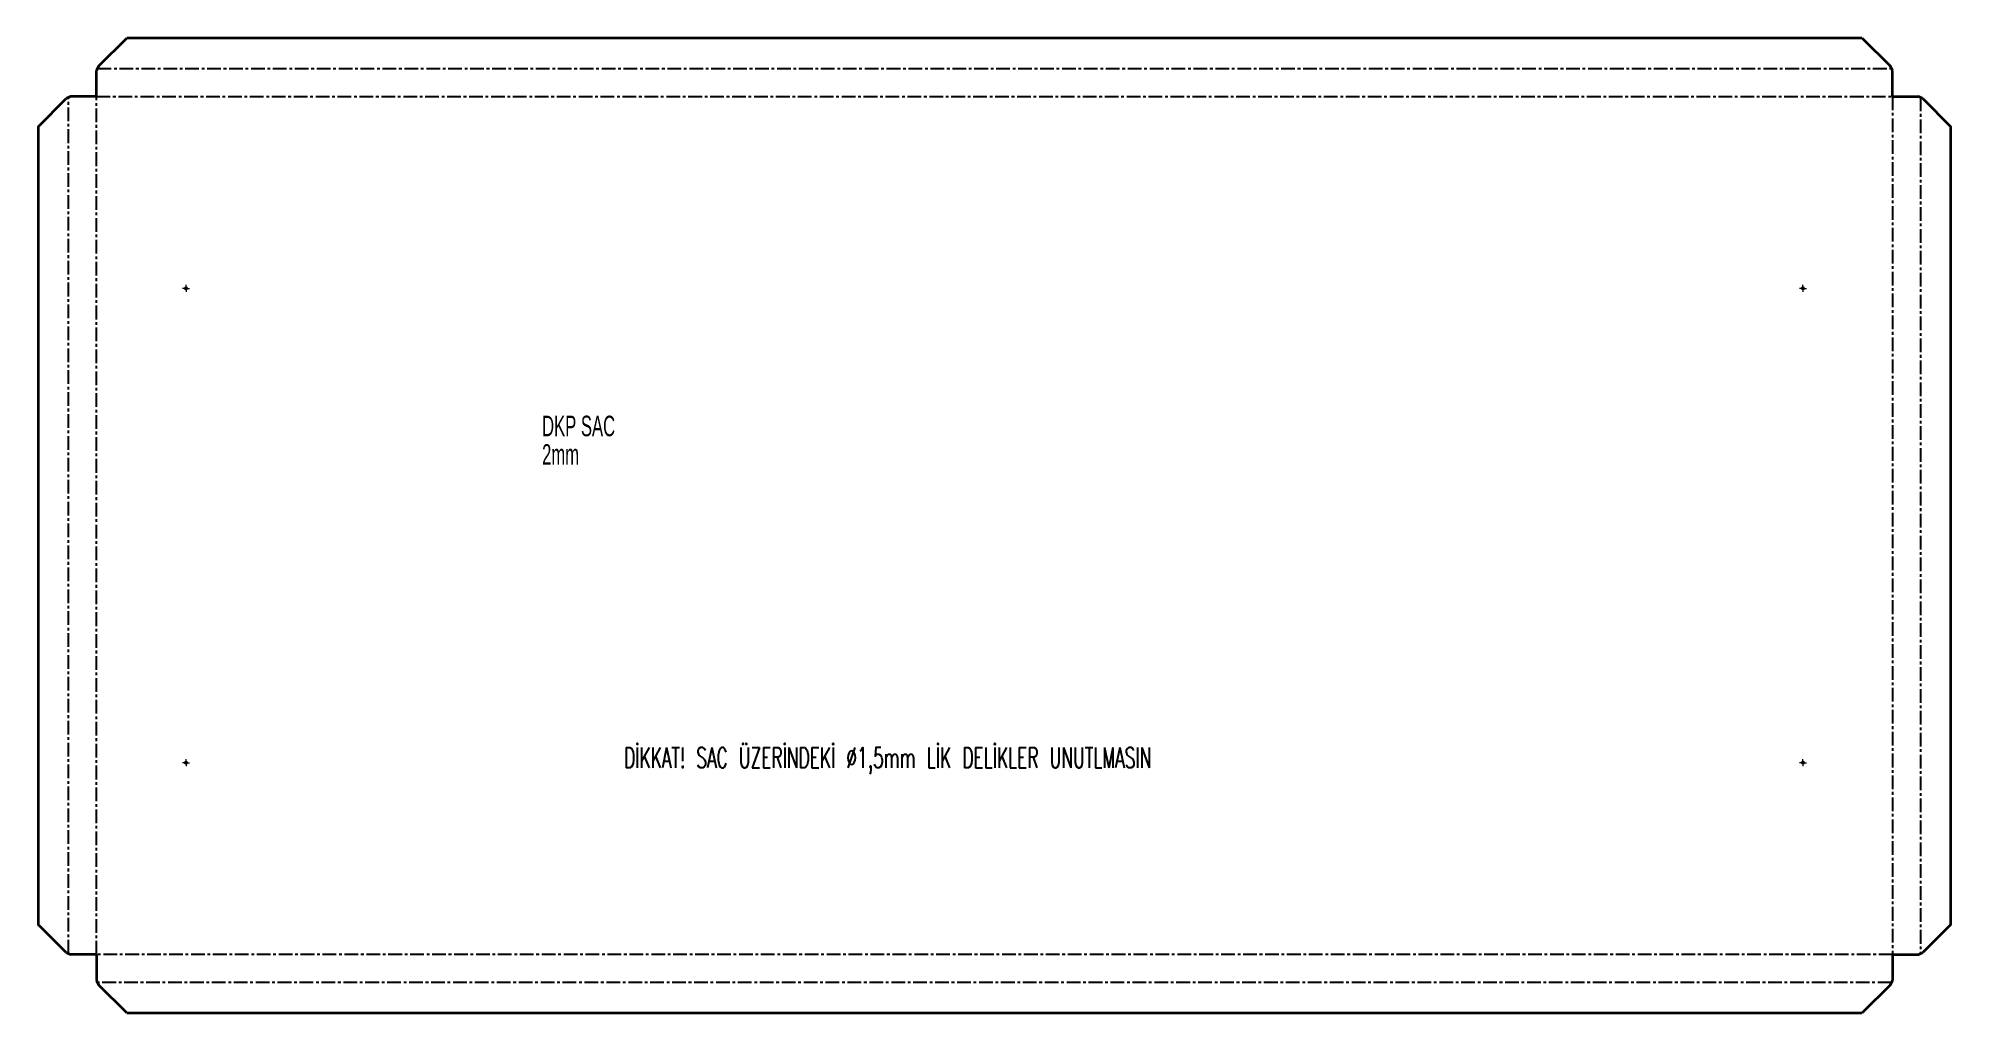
# Model space of a CAD drawing. Header units: millimetres. Extents: x -720 to 1053, y -587 to 317.
import ezdxf

# ---------------------------------------------------------------- set-up
doc = ezdxf.new("R2010")
doc.units = ezdxf.units.MM
doc.linetypes.add('CENTERX2', pattern=[20.32, 12.7, -2.54, 2.54, -2.54])
doc.styles.add('SLDTEXTSTYLE0', font='TXT', dxfattribs={"width": 0.605})
doc.styles.add('SLDTEXTSTYLE1', font='TXT', dxfattribs={"width": 0.605, "bigfont": 'bigfont'})

# ---------------------------------------------------------------- blocks, each defined once
blk = doc.blocks.new('SW_NOTE_0')
at = {"color": 0, "linetype": 'Continuous', "lineweight": 0, "char_height": 19.05, "attachment_point": 1, "style": 'SLDTEXTSTYLE0'}
for s, insert in [('DKP SAC', (0, 24.6)), ('2mm', (0, -1.8))]:
    blk.add_mtext(s, dxfattribs=dict(at, insert=insert))
blk = doc.blocks.new('SW_CENTERMARKSYMBOL_0')
at = {"color": 0, "linetype": 'Continuous', "lineweight": 18}
for p, q in [((-2.5, 0), (-3.25, 0)), ((0, 0), (-2.5, 0)), ((0, 2.5), (0, 3.25)), ((0, 0), (0, 2.5)), ((0, 0), (0, -2.5)), ((0, 0), (2.5, 0)), ((2.5, 0), (3.25, 0)), ((0, -2.5), (0, -3.25))]:
    blk.add_line(p, q, dxfattribs=at)
blk = doc.blocks.new('SW_CENTERMARKSYMBOL_1')
at = {"color": 0, "linetype": 'Continuous', "lineweight": 18}
for p, q in [((-2.5, 0), (-3.25, 0)), ((0, 0), (-2.5, 0)), ((0, 2.5), (0, 3.25)), ((0, 0), (0, 2.5)), ((0, 0), (0, -2.5)), ((0, 0), (2.5, 0)), ((2.5, 0), (3.25, 0)), ((0, -2.5), (0, -3.25))]:
    blk.add_line(p, q, dxfattribs=at)
blk = doc.blocks.new('SW_CENTERMARKSYMBOL_2')
at = {"color": 0, "linetype": 'Continuous', "lineweight": 18}
for p, q in [((-2.5, 0), (-3.25, 0)), ((0, 0), (-2.5, 0)), ((0, 2.5), (0, 3.25)), ((0, 0), (0, 2.5)), ((0, 0), (0, -2.5)), ((0, 0), (2.5, 0)), ((2.5, 0), (3.25, 0)), ((0, -2.5), (0, -3.25))]:
    blk.add_line(p, q, dxfattribs=at)
blk = doc.blocks.new('SW_CENTERMARKSYMBOL_3')
at = {"color": 0, "linetype": 'Continuous', "lineweight": 18}
for p, q in [((-2.5, 0), (-3.25, 0)), ((0, 0), (-2.5, 0)), ((0, 2.5), (0, 3.25)), ((0, 0), (0, 2.5)), ((0, 0), (0, -2.5)), ((0, 0), (2.5, 0)), ((2.5, 0), (3.25, 0)), ((0, -2.5), (0, -3.25))]:
    blk.add_line(p, q, dxfattribs=at)

msp = doc.modelspace()

# ---------------------------------------------------------------- linework, layer by layer
at = {"color": 7, "linetype": 'Continuous', "lineweight": 35}
for p, q in [((-663.9, 290.5), (-637.9, 316.5)), ((971.1, 316.5), (-637.9, 316.5)), ((971.1, 316.5), (997.1, 290.5)), ((-663.9, 290.5), (-665.9, 286.5)), ((-665.9, 262.5), (-665.9, 286.5)), ((999.1, 286.5), (997.1, 290.5)), ((999.1, 262.5), (999.1, 286.5)), ((-719.9, 234.5), (-693.9, 260.5)), ((-689.9, 262.5), (-693.9, 260.5)), ((-665.9, 262.5), (-689.9, 262.5)), ((999.1, 262.5), (1023.1, 262.5)), ((1027.1, 260.5), (1023.1, 262.5)), ((1027.1, 260.5), (1053.1, 234.5)), ((-719.9, 234.5), (-719.9, -505.5)), ((1053.1, -505.5), (1053.1, 234.5)), ((-693.9, -531.5), (-719.9, -505.5)), ((1053.1, -505.5), (1027.1, -531.5)), ((-693.9, -531.5), (-689.9, -533.5)), ((1023.1, -533.5), (1027.1, -531.5)), ((-665.9, -533.5), (-689.9, -533.5)), ((-665.9, -533.5), (-665.9, -557.5)), ((999.1, -533.5), (1023.1, -533.5)), ((999.1, -533.5), (999.1, -557.5)), ((-665.9, -557.5), (-663.9, -561.5)), ((-637.9, -587.5), (-663.9, -561.5)), ((997.1, -561.5), (971.1, -587.5)), ((997.1, -561.5), (999.1, -557.5)), ((-637.9, -587.5), (971.1, -587.5))]:
    msp.add_line(p, q, dxfattribs=at)
at = {"color": 7, "linetype": 'CENTERX2'}
for p, q in [((-664.9, 288.5), (998.1, 288.5)), ((-691.9, -532.5), (-691.9, 261.5)), ((-665.9, 262.5), (999.1, 262.5)), ((-665.9, -533.5), (-665.9, 262.5)), ((999.1, 262.5), (999.1, -533.5)), ((1025.1, 261.5), (1025.1, -532.5)), ((999.1, -533.5), (-665.9, -533.5)), ((998.1, -559.5), (-664.9, -559.5))]:
    msp.add_line(p, q, dxfattribs=at)
at = {"color": 7, "linetype": 'Continuous', "lineweight": 35}
for centre in [(-582.9, 84.5), (916.1, 84.5), (-582.9, -355.5), (916.1, -355.5)]:
    msp.add_circle(centre, 0.75, dxfattribs=at)

# ---------------------------------------------------------------- block references
at = {"color": 7, "linetype": 'Continuous', "lineweight": 18}
for name, p in [('SW_CENTERMARKSYMBOL_3', (-582.9, 84.5)), ('SW_CENTERMARKSYMBOL_0', (916.1, 84.5)), ('SW_CENTERMARKSYMBOL_2', (-582.9, -355.5)), ('SW_CENTERMARKSYMBOL_1', (916.1, -355.5))]:
    msp.add_blockref(name, p, dxfattribs=at)
at = {"color": 7, "linetype": 'Continuous', "lineweight": 0}
msp.add_blockref('SW_NOTE_0', (-252.8, -58.2), dxfattribs=at)

# ---------------------------------------------------------------- texts
at = {"color": 7, "linetype": 'Continuous', "lineweight": 0, "insert": (-176.9, -341.3), "char_height": 19.05, "attachment_point": 1, "style": 'SLDTEXTSTYLE1'}
msp.add_mtext('DİKKAT! SAC ÜZERİNDEKİ Ø1,5mm LİK DELİKLER UNUTLMASIN', dxfattribs=at)

doc.saveas('drawing.dxf')
